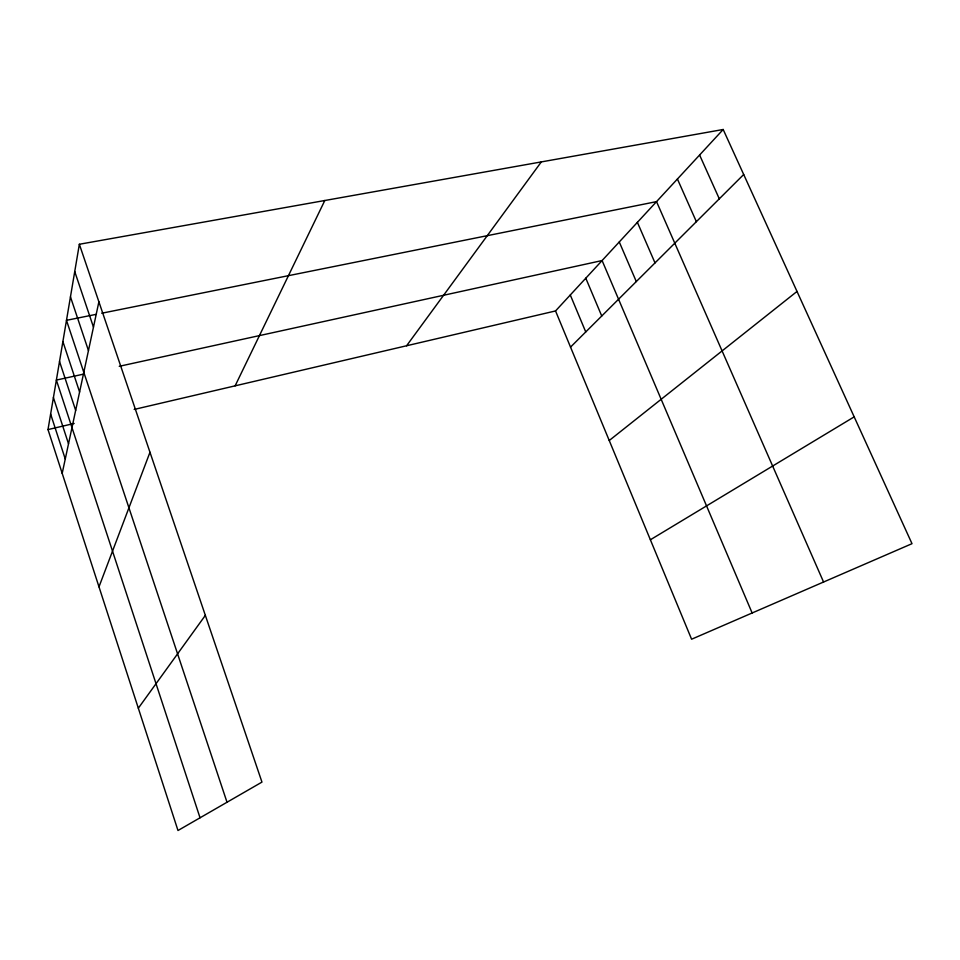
<?xml version="1.0" encoding="UTF-8"?>
<svg xmlns="http://www.w3.org/2000/svg" width="960" height="960" viewBox="0 0 960 960"><rect width="100%" height="100%" fill="white"/><g stroke="black" fill="none" stroke-linecap="round" stroke-linejoin="round"><path stroke-width="1.44" d="M79.356 244.26L261.96 782.1L177.984 830.508L48 429.576L79.356 244.26L723.18 129.492L912 543.684L691.596 639.228L555.54 310.944L723.18 129.492M62.196 473.352L98.892 301.788M98.988 586.848L149.976 452.28M235.128 385.836L324.816 200.508M138.336 708.192L205.344 615.372M406.584 345.768L541.308 161.916M570.528 347.112L743.7 174.504M609.24 440.508L797.016 291.444M650.376 539.772L854.184 416.868M48 429.576L74.16 423.468M134.172 409.44L555.54 310.944M83.46 374.148L56.376 380.076L200.04 817.8M119.244 366.312L602.1 260.556L752.136 612.984M95.844 314.412L66.48 320.328L227.016 802.248M101.724 313.236L656.532 201.624L823.572 582.024M699.6 155.016L719.304 198.828M677.424 179.028L696.372 221.676M637.392 222.348L655.008 262.908M619.272 241.956L636.3 281.556M585.792 278.208L601.74 316.008M570.288 294.984L585.744 331.956M74.736 271.56L93.468 327.12M70.464 296.844L88.452 350.556M62.892 341.568L79.596 391.992M59.532 361.452L75.66 410.376M53.412 397.584L68.52 443.796M50.628 414.048L65.256 459.012"/></g></svg>
